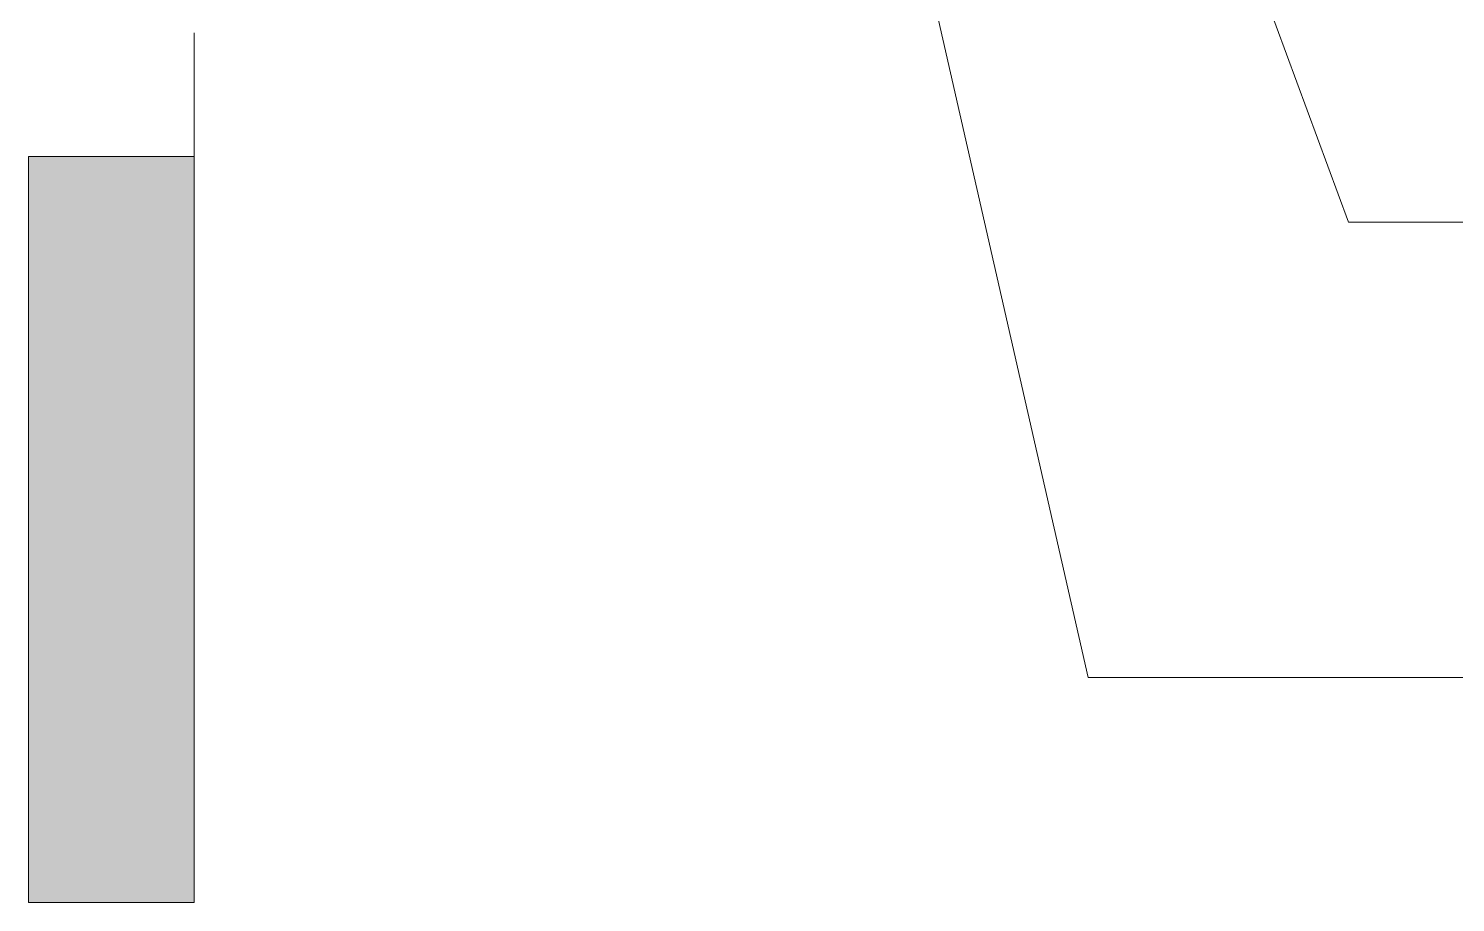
# Model space of a CAD drawing. Header units: millimetres. Extents: x 6720 to 22888, y -3063 to 10060.
# Drawn here: x 11493 to 12354, y -1964 to -1437 of the extents above; entities that cross this region are included whole.
import ezdxf

# ---------------------------------------------------------------- set-up
doc = ezdxf.new("R2010")
doc.units = ezdxf.units.MM
doc.layers.add('G-ANNO-SYMB', color=111, linetype='Continuous', lineweight=9)
doc.layers.add('S-RBAR-IDEN', color=171, linetype='Continuous', lineweight=9)

# ---------------------------------------------------------------- blocks, each defined once
blk = doc.blocks.new('Detail View - M_Section Tail - Filled Horizontal-14034-Elevation Front 1')
at = {"layer": 'G-ANNO-SYMB'}
blk.add_hatch(color=256, dxfattribs=at).paths.add_polyline_path([(9822.18, 7694.82), (9822.18, 7794.82), (9372.18, 7794.82), (9372.18, 7694.82)])
for p, q in [((9372.18, 7694.82), (9372.18, 7794.82)), ((9372.18, 7794.82), (9822.18, 7794.82)), ((9822.18, 7794.82), (9822.18, 7694.82)), ((9822.18, 7694.82), (9372.18, 7694.82))]:
    blk.add_line(p, q, dxfattribs=at)

msp = doc.modelspace()

# ---------------------------------------------------------------- linework, layer by layer
at = {"layer": 'G-ANNO-SYMB'}
msp.add_line((11592.96, -1439.14), (11592.96, -1513.73), dxfattribs=at)
at = {"layer": 'S-RBAR-IDEN'}
for p, q in [((12022.04, -1343.71), (12132.36, -1828.05)), ((12218.03, -1360.09), (12289.36, -1553.23)), ((12289.36, -1553.23), (12402.37, -1553.23)), ((12132.36, -1828.05), (12402.37, -1828.05))]:
    msp.add_line(p, q, dxfattribs=at)

# ---------------------------------------------------------------- block references
at = {"layer": 'G-ANNO-SYMB', "extrusion": (0, 0, -1), "rotation": 90.00000000000077}
msp.add_blockref('Detail View - M_Section Tail - Filled Horizontal-14034-Elevation Front 1', (-3798.15, -11335.91), dxfattribs=at)

doc.saveas('drawing.dxf')
